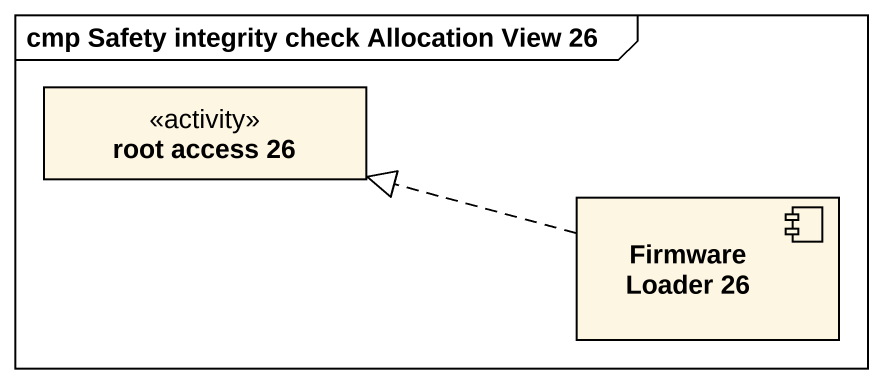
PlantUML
@startuml
mainframe cmp Safety integrity check Allocation View 26
allowmixing
hide circle
hide empty members
class "root access 26" as root_access_26 <<activity>>
component "Firmware Loader 26" as Firmware_Loader_26
Firmware_Loader_26 .left.|> root_access_26
@enduml
